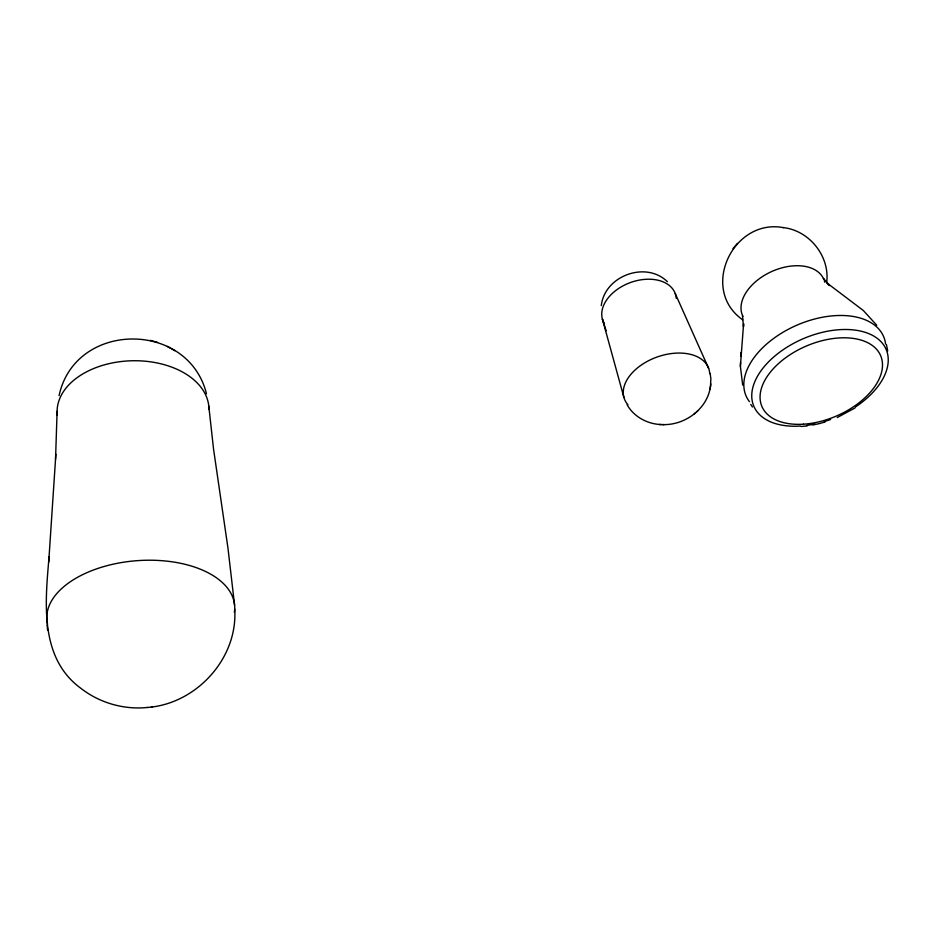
<?xml version="1.0" encoding="UTF-8"?>
<svg xmlns="http://www.w3.org/2000/svg" width="935" height="935" viewBox="0 0 935 935"><rect width="100%" height="100%" fill="white"/><g stroke="black" fill="none" stroke-linecap="round" stroke-linejoin="round"><path stroke-width="1.4" d="M710.471 386.529L710.869 378.687L710.133 373.451M57.105 411.365L55.539 459.237M742.682 385.091L740.391 366.286L743.606 323.674L743.489 326.677L742.495 315.574M740.391 366.286L740.555 362.219M740.789 356.328L740.941 352.495M49.064 556.851C45.219 601.988 39.141 657.819 80.842 688.3C99.496 702.851 123.759 709.887 147.309 707.479M48.713 562.099L55.866 454.235M826.633 282.896C830.292 256.587 809.465 230.361 783.121 227.591M662.401 424.595C684.572 425.542 707.246 409.191 710.436 386.704M710.074 389.194L710.845 383.946M601.287 305.64C604.548 275.848 645.84 260.538 667.38 281.68M59.069 395.669C74.999 320.88 188.028 319.992 206.483 393.752M783.39 227.626C732.888 218.112 699.275 289.441 742.717 319.852M733.005 248.593L737.458 243.381M694.237 413.925L695.476 412.849M696.458 411.973L697.907 410.699M855.022 407.952L837.222 417.548M819.224 423.613L825.102 421.989M812.947 424.981L818.768 423.719M147.111 707.479C196.105 704.207 238.18 658.404 234.697 608.919M151.482 706.965L152.44 706.872M801.33 426.477L807.185 425.904M627.128 404.797C633.895 416.881 647.581 424.139 661.232 424.56M659.339 424.49L664.037 424.665M157.501 342.397L150.301 340.352M171.596 348.849L174.868 350.718M167.248 346.394L170.182 348.065M876.749 325.24L863.356 310.537L827.335 283.27L829.649 285.584L823.384 278.501L825.137 280.909M750.747 404.399L752.441 406.994M708.648 368.378L675.234 293.543M606.137 330.733L602.397 319.092L623.926 397.48M824.401 280.862L824.787 282.206M886.438 344.653L887.712 350.976M234.58 605.167L227.976 548.202L213.554 449.162L208.785 406.094M47.147 624.966L47.58 630.096M749.449 401.676A74.893 44.786 -23.4 0 1 797.929 324.725A74.893 44.786 -23.4 0 1 885.597 343.986M800.582 426.033A71.995 42.589 -23.3 0 1 761.265 370.4A71.995 42.589 -23.3 0 1 867.984 333.316A71.995 42.589 -23.3 0 1 855.443 406.97M830.631 419.464A71.995 42.589 -23.3 0 1 824.366 421.556M814.712 424.046A71.995 42.589 -23.3 0 1 806.519 425.448M742.928 316.392A44.506 28.307 -24.5 0 1 771.433 271.641A44.506 28.307 -24.5 0 1 823.91 279.542M627.911 404.726A44.81 28.179 -19.7 0 1 655.727 357.521A44.81 28.179 -19.7 0 1 709.712 373.638M604.407 323.674A38.615 25.923 -20.5 0 1 630.996 282.347A38.615 25.923 -20.5 0 1 676.274 298.358M47.498 624.101A94.154 52.161 -4.3 0 1 138.801 560.556A94.154 52.161 -4.3 0 1 234.369 612.343M57.304 415.28A75.934 49.73 -1.5 0 1 130.339 360.817A75.934 49.73 -1.5 0 1 208.949 409.448M803.504 424.186A64.573 38.09 -23.2 0 0 880.899 356.282A64.573 38.09 -23.2 0 0 779.451 362.722A64.573 38.09 -23.2 0 0 803.504 424.186"/></g></svg>
